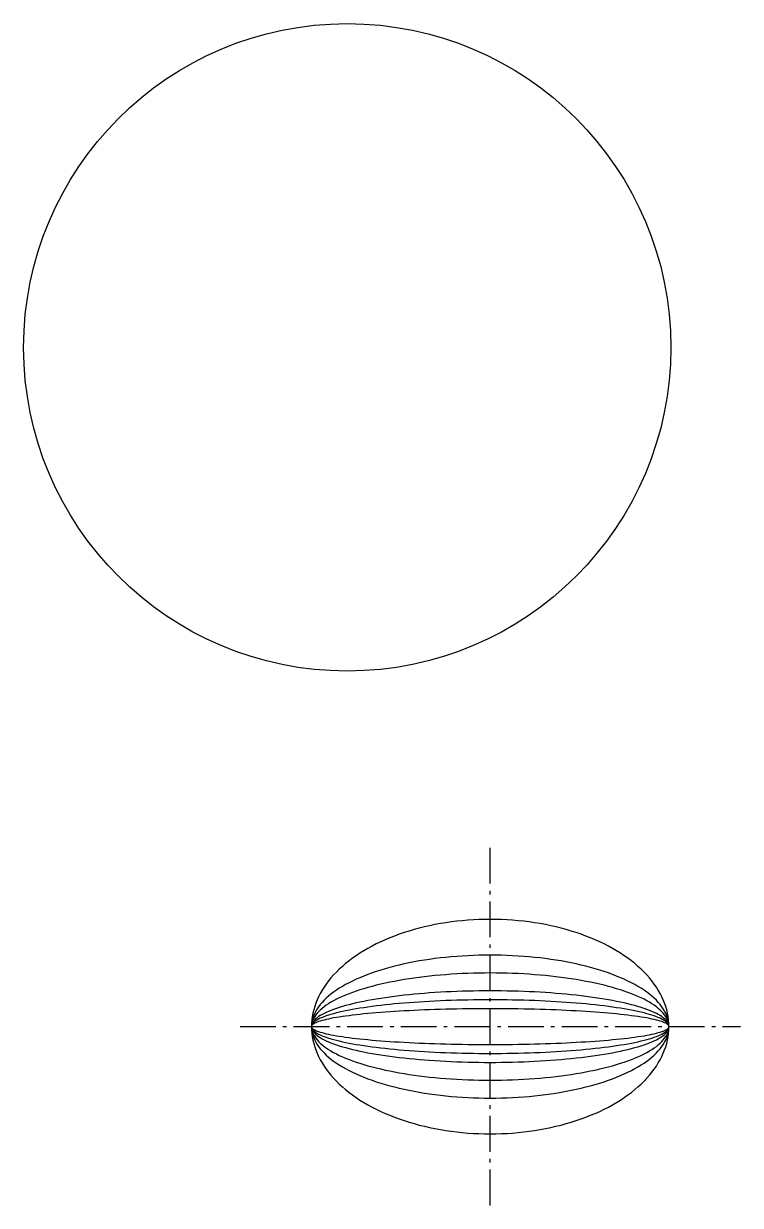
# Model space of a CAD drawing. Extents: x -13.1 to 45, y -5 to 28.1.
# Drawn here: x -13.06 to 7, y -5 to 28.06 of the extents above; entities that cross this region are included whole.
import ezdxf

# ---------------------------------------------------------------- set-up
doc = ezdxf.new("R2010")
doc.units = 0
doc.header["$MEASUREMENT"] = 0
doc.linetypes.add('DASHDOT', pattern=[1.4, 1, -0.2, 0, -0.2])
doc.layers.get('0').update_dxf_attribs({"linetype": 'CONTINUOUS'})

msp = doc.modelspace()

# ---------------------------------------------------------------- linework, layer by layer
at = {"color": 2, "linetype": 'DASHDOT'}
msp.add_line((0, -5), (0, 5), dxfattribs=at)
at = {"color": 1, "linetype": 'DASHDOT'}
msp.add_line((-7, 0), (7, 0), dxfattribs=at)
for points in [[(5, 0, 0), (4.998, 0.094, 0), (4.99, 0.188, 0), (4.978, 0.282, 0), (4.961, 0.376, 0), (4.938, 0.469, 0), (4.911, 0.562, 0), (4.88, 0.654, 0), (4.843, 0.746, 0), (4.801, 0.837, 0), (4.755, 0.927, 0), (4.704, 1.016, 0), (4.649, 1.104, 0), (4.589, 1.191, 0), (4.524, 1.277, 0), (4.455, 1.362, 0), (4.382, 1.445, 0), (4.304, 1.527, 0), (4.222, 1.607, 0), (4.135, 1.686, 0), (4.045, 1.763, 0), (3.951, 1.839, 0), (3.853, 1.912, 0), (3.751, 1.984, 0), (3.645, 2.054, 0), (3.536, 2.121, 0), (3.423, 2.187, 0), (3.307, 2.25, 0), (3.187, 2.312, 0), (3.065, 2.37, 0), (2.939, 2.427, 0), (2.81, 2.481, 0), (2.679, 2.533, 0), (2.545, 2.582, 0), (2.409, 2.629, 0), (2.27, 2.673, 0), (2.129, 2.714, 0), (1.986, 2.753, 0), (1.841, 2.789, 0), (1.694, 2.823, 0), (1.545, 2.853, 0), (1.395, 2.881, 0), (1.243, 2.906, 0), (1.091, 2.928, 0), (0.937, 2.947, 0), (0.782, 2.963, 0), (0.627, 2.976, 0), (0.471, 2.987, 0), (0.314, 2.994, 0), (0.157, 2.999, 0), (0, 3, 0), (-0.157, 2.999, 0), (-0.314, 2.994, 0), (-0.471, 2.987, 0), (-0.627, 2.976, 0), (-0.782, 2.963, 0), (-0.937, 2.947, 0), (-1.091, 2.928, 0), (-1.243, 2.906, 0), (-1.395, 2.881, 0), (-1.545, 2.853, 0), (-1.694, 2.823, 0), (-1.841, 2.789, 0), (-1.986, 2.753, 0), (-2.129, 2.714, 0), (-2.27, 2.673, 0), (-2.409, 2.629, 0), (-2.545, 2.582, 0), (-2.679, 2.533, 0), (-2.81, 2.481, 0), (-2.939, 2.427, 0), (-3.065, 2.37, 0), (-3.187, 2.312, 0), (-3.307, 2.25, 0), (-3.423, 2.187, 0), (-3.536, 2.121, 0), (-3.645, 2.054, 0), (-3.751, 1.984, 0), (-3.853, 1.912, 0), (-3.951, 1.839, 0), (-4.045, 1.763, 0), (-4.135, 1.686, 0), (-4.222, 1.607, 0), (-4.304, 1.527, 0), (-4.382, 1.445, 0), (-4.455, 1.362, 0), (-4.524, 1.277, 0), (-4.589, 1.191, 0), (-4.649, 1.104, 0), (-4.704, 1.016, 0), (-4.755, 0.927, 0), (-4.801, 0.837, 0), (-4.843, 0.746, 0), (-4.88, 0.654, 0), (-4.911, 0.562, 0), (-4.938, 0.469, 0), (-4.961, 0.376, 0), (-4.978, 0.282, 0), (-4.99, 0.188, 0), (-4.998, 0.094, 0), (-5, 0, 0), (-4.998, -0.094, 0), (-4.99, -0.188, 0), (-4.978, -0.282, 0), (-4.961, -0.376, 0), (-4.938, -0.469, 0), (-4.911, -0.562, 0), (-4.88, -0.654, 0), (-4.843, -0.746, 0), (-4.801, -0.837, 0), (-4.755, -0.927, 0), (-4.704, -1.016, 0), (-4.649, -1.104, 0), (-4.589, -1.191, 0), (-4.524, -1.277, 0), (-4.455, -1.362, 0), (-4.382, -1.445, 0), (-4.304, -1.527, 0), (-4.222, -1.607, 0), (-4.135, -1.686, 0), (-4.045, -1.763, 0), (-3.951, -1.839, 0), (-3.853, -1.912, 0), (-3.751, -1.984, 0), (-3.645, -2.054, 0), (-3.536, -2.121, 0), (-3.423, -2.187, 0), (-3.307, -2.25, 0), (-3.187, -2.312, 0), (-3.065, -2.37, 0), (-2.939, -2.427, 0), (-2.81, -2.481, 0), (-2.679, -2.533, 0), (-2.545, -2.582, 0), (-2.409, -2.629, 0), (-2.27, -2.673, 0), (-2.129, -2.714, 0), (-1.986, -2.753, 0), (-1.841, -2.789, 0), (-1.694, -2.823, 0), (-1.545, -2.853, 0), (-1.395, -2.881, 0), (-1.243, -2.906, 0), (-1.091, -2.928, 0), (-0.937, -2.947, 0), (-0.782, -2.963, 0), (-0.627, -2.976, 0), (-0.471, -2.987, 0), (-0.314, -2.994, 0), (-0.157, -2.999, 0), (0, -3, 0), (0.157, -2.999, 0), (0.314, -2.994, 0), (0.471, -2.987, 0), (0.627, -2.976, 0), (0.782, -2.963, 0), (0.937, -2.947, 0), (1.091, -2.928, 0), (1.243, -2.906, 0), (1.395, -2.881, 0), (1.545, -2.853, 0), (1.694, -2.823, 0), (1.841, -2.789, 0), (1.986, -2.753, 0), (2.129, -2.714, 0), (2.27, -2.673, 0), (2.409, -2.629, 0), (2.545, -2.582, 0), (2.679, -2.533, 0), (2.81, -2.481, 0), (2.939, -2.427, 0), (3.065, -2.37, 0), (3.187, -2.312, 0), (3.307, -2.25, 0), (3.423, -2.187, 0), (3.536, -2.121, 0), (3.645, -2.054, 0), (3.751, -1.984, 0), (3.853, -1.912, 0), (3.951, -1.839, 0), (4.045, -1.763, 0), (4.135, -1.686, 0), (4.222, -1.607, 0), (4.304, -1.527, 0), (4.382, -1.445, 0), (4.455, -1.362, 0), (4.524, -1.277, 0), (4.589, -1.191, 0), (4.649, -1.104, 0), (4.704, -1.016, 0), (4.755, -0.927, 0), (4.801, -0.837, 0), (4.843, -0.746, 0), (4.88, -0.654, 0), (4.911, -0.562, 0), (4.938, -0.469, 0), (4.961, -0.376, 0), (4.978, -0.282, 0), (4.99, -0.188, 0), (4.998, -0.094, 0)], [(5, 0, 0), (4.998, 0.063, 0), (4.99, 0.126, 0), (4.978, 0.188, 0), (4.961, 0.251, 0), (4.938, 0.313, 0), (4.911, 0.375, 0), (4.88, 0.436, 0), (4.843, 0.497, 0), (4.801, 0.558, 0), (4.755, 0.618, 0), (4.704, 0.677, 0), (4.649, 0.736, 0), (4.589, 0.794, 0), (4.524, 0.852, 0), (4.455, 0.908, 0), (4.382, 0.964, 0), (4.304, 1.018, 0), (4.222, 1.072, 0), (4.135, 1.124, 0), (4.045, 1.176, 0), (3.951, 1.226, 0), (3.853, 1.275, 0), (3.751, 1.323, 0), (3.645, 1.369, 0), (3.536, 1.414, 0), (3.423, 1.458, 0), (3.307, 1.5, 0), (3.187, 1.541, 0), (3.065, 1.58, 0), (2.939, 1.618, 0), (2.81, 1.654, 0), (2.679, 1.689, 0), (2.545, 1.721, 0), (2.409, 1.753, 0), (2.27, 1.782, 0), (2.129, 1.81, 0), (1.986, 1.836, 0), (1.841, 1.86, 0), (1.694, 1.882, 0), (1.545, 1.902, 0), (1.395, 1.921, 0), (1.243, 1.937, 0), (1.091, 1.952, 0), (0.937, 1.965, 0), (0.782, 1.975, 0), (0.627, 1.984, 0), (0.471, 1.991, 0), (0.314, 1.996, 0), (0.157, 1.999, 0), (0, 2, 0), (-0.157, 1.999, 0), (-0.314, 1.996, 0), (-0.471, 1.991, 0), (-0.627, 1.984, 0), (-0.782, 1.975, 0), (-0.937, 1.965, 0), (-1.091, 1.952, 0), (-1.243, 1.937, 0), (-1.395, 1.921, 0), (-1.545, 1.902, 0), (-1.694, 1.882, 0), (-1.841, 1.86, 0), (-1.986, 1.836, 0), (-2.129, 1.81, 0), (-2.27, 1.782, 0), (-2.409, 1.753, 0), (-2.545, 1.721, 0), (-2.679, 1.689, 0), (-2.81, 1.654, 0), (-2.939, 1.618, 0), (-3.065, 1.58, 0), (-3.187, 1.541, 0), (-3.307, 1.5, 0), (-3.423, 1.458, 0), (-3.536, 1.414, 0), (-3.645, 1.369, 0), (-3.751, 1.323, 0), (-3.853, 1.275, 0), (-3.951, 1.226, 0), (-4.045, 1.176, 0), (-4.135, 1.124, 0), (-4.222, 1.072, 0), (-4.304, 1.018, 0), (-4.382, 0.964, 0), (-4.455, 0.908, 0), (-4.524, 0.852, 0), (-4.589, 0.794, 0), (-4.649, 0.736, 0), (-4.704, 0.677, 0), (-4.755, 0.618, 0), (-4.801, 0.558, 0), (-4.843, 0.497, 0), (-4.88, 0.436, 0), (-4.911, 0.375, 0), (-4.938, 0.313, 0), (-4.961, 0.251, 0), (-4.978, 0.188, 0), (-4.99, 0.126, 0), (-4.998, 0.063, 0), (-5, 0, 0), (-4.998, -0.063, 0), (-4.99, -0.126, 0), (-4.978, -0.188, 0), (-4.961, -0.251, 0), (-4.938, -0.313, 0), (-4.911, -0.375, 0), (-4.88, -0.436, 0), (-4.843, -0.497, 0), (-4.801, -0.558, 0), (-4.755, -0.618, 0), (-4.704, -0.677, 0), (-4.649, -0.736, 0), (-4.589, -0.794, 0), (-4.524, -0.852, 0), (-4.455, -0.908, 0), (-4.382, -0.964, 0), (-4.304, -1.018, 0), (-4.222, -1.072, 0), (-4.135, -1.124, 0), (-4.045, -1.176, 0), (-3.951, -1.226, 0), (-3.853, -1.275, 0), (-3.751, -1.323, 0), (-3.645, -1.369, 0), (-3.536, -1.414, 0), (-3.423, -1.458, 0), (-3.307, -1.5, 0), (-3.187, -1.541, 0), (-3.065, -1.58, 0), (-2.939, -1.618, 0), (-2.81, -1.654, 0), (-2.679, -1.689, 0), (-2.545, -1.721, 0), (-2.409, -1.753, 0), (-2.27, -1.782, 0), (-2.129, -1.81, 0), (-1.986, -1.836, 0), (-1.841, -1.86, 0), (-1.694, -1.882, 0), (-1.545, -1.902, 0), (-1.395, -1.921, 0), (-1.243, -1.937, 0), (-1.091, -1.952, 0), (-0.937, -1.965, 0), (-0.782, -1.975, 0), (-0.627, -1.984, 0), (-0.471, -1.991, 0), (-0.314, -1.996, 0), (-0.157, -1.999, 0), (0, -2, 0), (0.157, -1.999, 0), (0.314, -1.996, 0), (0.471, -1.991, 0), (0.627, -1.984, 0), (0.782, -1.975, 0), (0.937, -1.965, 0), (1.091, -1.952, 0), (1.243, -1.937, 0), (1.395, -1.921, 0), (1.545, -1.902, 0), (1.694, -1.882, 0), (1.841, -1.86, 0), (1.986, -1.836, 0), (2.129, -1.81, 0), (2.27, -1.782, 0), (2.409, -1.753, 0), (2.545, -1.721, 0), (2.679, -1.689, 0), (2.81, -1.654, 0), (2.939, -1.618, 0), (3.065, -1.58, 0), (3.187, -1.541, 0), (3.307, -1.5, 0), (3.423, -1.458, 0), (3.536, -1.414, 0), (3.645, -1.369, 0), (3.751, -1.323, 0), (3.853, -1.275, 0), (3.951, -1.226, 0), (4.045, -1.176, 0), (4.135, -1.124, 0), (4.222, -1.072, 0), (4.304, -1.018, 0), (4.382, -0.964, 0), (4.455, -0.908, 0), (4.524, -0.852, 0), (4.589, -0.794, 0), (4.649, -0.736, 0), (4.704, -0.677, 0), (4.755, -0.618, 0), (4.801, -0.558, 0), (4.843, -0.497, 0), (4.88, -0.436, 0), (4.911, -0.375, 0), (4.938, -0.313, 0), (4.961, -0.251, 0), (4.978, -0.188, 0), (4.99, -0.126, 0), (4.998, -0.063, 0)], [(5, 0, 0), (4.998, 0.047, 0), (4.99, 0.094, 0), (4.978, 0.141, 0), (4.961, 0.188, 0), (4.938, 0.235, 0), (4.911, 0.281, 0), (4.88, 0.327, 0), (4.843, 0.373, 0), (4.801, 0.418, 0), (4.755, 0.464, 0), (4.704, 0.508, 0), (4.649, 0.552, 0), (4.589, 0.596, 0), (4.524, 0.639, 0), (4.455, 0.681, 0), (4.382, 0.723, 0), (4.304, 0.764, 0), (4.222, 0.804, 0), (4.135, 0.843, 0), (4.045, 0.882, 0), (3.951, 0.919, 0), (3.853, 0.956, 0), (3.751, 0.992, 0), (3.645, 1.027, 0), (3.536, 1.061, 0), (3.423, 1.093, 0), (3.307, 1.125, 0), (3.187, 1.156, 0), (3.065, 1.185, 0), (2.939, 1.214, 0), (2.81, 1.241, 0), (2.679, 1.266, 0), (2.545, 1.291, 0), (2.409, 1.314, 0), (2.27, 1.337, 0), (2.129, 1.357, 0), (1.986, 1.377, 0), (1.841, 1.395, 0), (1.694, 1.411, 0), (1.545, 1.427, 0), (1.395, 1.44, 0), (1.243, 1.453, 0), (1.091, 1.464, 0), (0.937, 1.473, 0), (0.782, 1.482, 0), (0.627, 1.488, 0), (0.471, 1.493, 0), (0.314, 1.497, 0), (0.157, 1.499, 0), (0, 1.5, 0), (-0.157, 1.499, 0), (-0.314, 1.497, 0), (-0.471, 1.493, 0), (-0.627, 1.488, 0), (-0.782, 1.482, 0), (-0.937, 1.473, 0), (-1.091, 1.464, 0), (-1.243, 1.453, 0), (-1.395, 1.44, 0), (-1.545, 1.427, 0), (-1.694, 1.411, 0), (-1.841, 1.395, 0), (-1.986, 1.377, 0), (-2.129, 1.357, 0), (-2.27, 1.337, 0), (-2.409, 1.314, 0), (-2.545, 1.291, 0), (-2.679, 1.266, 0), (-2.81, 1.241, 0), (-2.939, 1.214, 0), (-3.065, 1.185, 0), (-3.187, 1.156, 0), (-3.307, 1.125, 0), (-3.423, 1.093, 0), (-3.536, 1.061, 0), (-3.645, 1.027, 0), (-3.751, 0.992, 0), (-3.853, 0.956, 0), (-3.951, 0.919, 0), (-4.045, 0.882, 0), (-4.135, 0.843, 0), (-4.222, 0.804, 0), (-4.304, 0.764, 0), (-4.382, 0.723, 0), (-4.455, 0.681, 0), (-4.524, 0.639, 0), (-4.589, 0.596, 0), (-4.649, 0.552, 0), (-4.704, 0.508, 0), (-4.755, 0.464, 0), (-4.801, 0.418, 0), (-4.843, 0.373, 0), (-4.88, 0.327, 0), (-4.911, 0.281, 0), (-4.938, 0.235, 0), (-4.961, 0.188, 0), (-4.978, 0.141, 0), (-4.99, 0.094, 0), (-4.998, 0.047, 0), (-5, 0, 0), (-4.998, -0.047, 0), (-4.99, -0.094, 0), (-4.978, -0.141, 0), (-4.961, -0.188, 0), (-4.938, -0.235, 0), (-4.911, -0.281, 0), (-4.88, -0.327, 0), (-4.843, -0.373, 0), (-4.801, -0.418, 0), (-4.755, -0.464, 0), (-4.704, -0.508, 0), (-4.649, -0.552, 0), (-4.589, -0.596, 0), (-4.524, -0.639, 0), (-4.455, -0.681, 0), (-4.382, -0.723, 0), (-4.304, -0.764, 0), (-4.222, -0.804, 0), (-4.135, -0.843, 0), (-4.045, -0.882, 0), (-3.951, -0.919, 0), (-3.853, -0.956, 0), (-3.751, -0.992, 0), (-3.645, -1.027, 0), (-3.536, -1.061, 0), (-3.423, -1.093, 0), (-3.307, -1.125, 0), (-3.187, -1.156, 0), (-3.065, -1.185, 0), (-2.939, -1.214, 0), (-2.81, -1.241, 0), (-2.679, -1.266, 0), (-2.545, -1.291, 0), (-2.409, -1.314, 0), (-2.27, -1.337, 0), (-2.129, -1.357, 0), (-1.986, -1.377, 0), (-1.841, -1.395, 0), (-1.694, -1.411, 0), (-1.545, -1.427, 0), (-1.395, -1.44, 0), (-1.243, -1.453, 0), (-1.091, -1.464, 0), (-0.937, -1.473, 0), (-0.782, -1.482, 0), (-0.627, -1.488, 0), (-0.471, -1.493, 0), (-0.314, -1.497, 0), (-0.157, -1.499, 0), (0, -1.5, 0), (0.157, -1.499, 0), (0.314, -1.497, 0), (0.471, -1.493, 0), (0.627, -1.488, 0), (0.782, -1.482, 0), (0.937, -1.473, 0), (1.091, -1.464, 0), (1.243, -1.453, 0), (1.395, -1.44, 0), (1.545, -1.427, 0), (1.694, -1.411, 0), (1.841, -1.395, 0), (1.986, -1.377, 0), (2.129, -1.357, 0), (2.27, -1.337, 0), (2.409, -1.314, 0), (2.545, -1.291, 0), (2.679, -1.266, 0), (2.81, -1.241, 0), (2.939, -1.214, 0), (3.065, -1.185, 0), (3.187, -1.156, 0), (3.307, -1.125, 0), (3.423, -1.093, 0), (3.536, -1.061, 0), (3.645, -1.027, 0), (3.751, -0.992, 0), (3.853, -0.956, 0), (3.951, -0.919, 0), (4.045, -0.882, 0), (4.135, -0.843, 0), (4.222, -0.804, 0), (4.304, -0.764, 0), (4.382, -0.723, 0), (4.455, -0.681, 0), (4.524, -0.639, 0), (4.589, -0.596, 0), (4.649, -0.552, 0), (4.704, -0.508, 0), (4.755, -0.464, 0), (4.801, -0.418, 0), (4.843, -0.373, 0), (4.88, -0.327, 0), (4.911, -0.281, 0), (4.938, -0.235, 0), (4.961, -0.188, 0), (4.978, -0.141, 0), (4.99, -0.094, 0), (4.998, -0.047, 0)], [(5, 0, 0), (4.998, 0.031, 0), (4.99, 0.063, 0), (4.978, 0.094, 0), (4.961, 0.125, 0), (4.938, 0.156, 0), (4.911, 0.187, 0), (4.88, 0.218, 0), (4.843, 0.249, 0), (4.801, 0.279, 0), (4.755, 0.309, 0), (4.704, 0.339, 0), (4.649, 0.368, 0), (4.589, 0.397, 0), (4.524, 0.426, 0), (4.455, 0.454, 0), (4.382, 0.482, 0), (4.304, 0.509, 0), (4.222, 0.536, 0), (4.135, 0.562, 0), (4.045, 0.588, 0), (3.951, 0.613, 0), (3.853, 0.637, 0), (3.751, 0.661, 0), (3.645, 0.685, 0), (3.536, 0.707, 0), (3.423, 0.729, 0), (3.307, 0.75, 0), (3.187, 0.771, 0), (3.065, 0.79, 0), (2.939, 0.809, 0), (2.81, 0.827, 0), (2.679, 0.844, 0), (2.545, 0.861, 0), (2.409, 0.876, 0), (2.27, 0.891, 0), (2.129, 0.905, 0), (1.986, 0.918, 0), (1.841, 0.93, 0), (1.694, 0.941, 0), (1.545, 0.951, 0), (1.395, 0.96, 0), (1.243, 0.969, 0), (1.091, 0.976, 0), (0.937, 0.982, 0), (0.782, 0.988, 0), (0.627, 0.992, 0), (0.471, 0.996, 0), (0.314, 0.998, 0), (0.157, 1, 0), (0, 1, 0), (-0.157, 1, 0), (-0.314, 0.998, 0), (-0.471, 0.996, 0), (-0.627, 0.992, 0), (-0.782, 0.988, 0), (-0.937, 0.982, 0), (-1.091, 0.976, 0), (-1.243, 0.969, 0), (-1.395, 0.96, 0), (-1.545, 0.951, 0), (-1.694, 0.941, 0), (-1.841, 0.93, 0), (-1.986, 0.918, 0), (-2.129, 0.905, 0), (-2.27, 0.891, 0), (-2.409, 0.876, 0), (-2.545, 0.861, 0), (-2.679, 0.844, 0), (-2.81, 0.827, 0), (-2.939, 0.809, 0), (-3.065, 0.79, 0), (-3.187, 0.771, 0), (-3.307, 0.75, 0), (-3.423, 0.729, 0), (-3.536, 0.707, 0), (-3.645, 0.685, 0), (-3.751, 0.661, 0), (-3.853, 0.637, 0), (-3.951, 0.613, 0), (-4.045, 0.588, 0), (-4.135, 0.562, 0), (-4.222, 0.536, 0), (-4.304, 0.509, 0), (-4.382, 0.482, 0), (-4.455, 0.454, 0), (-4.524, 0.426, 0), (-4.589, 0.397, 0), (-4.649, 0.368, 0), (-4.704, 0.339, 0), (-4.755, 0.309, 0), (-4.801, 0.279, 0), (-4.843, 0.249, 0), (-4.88, 0.218, 0), (-4.911, 0.187, 0), (-4.938, 0.156, 0), (-4.961, 0.125, 0), (-4.978, 0.094, 0), (-4.99, 0.063, 0), (-4.998, 0.031, 0), (-5, 0, 0), (-4.998, -0.031, 0), (-4.99, -0.063, 0), (-4.978, -0.094, 0), (-4.961, -0.125, 0), (-4.938, -0.156, 0), (-4.911, -0.187, 0), (-4.88, -0.218, 0), (-4.843, -0.249, 0), (-4.801, -0.279, 0), (-4.755, -0.309, 0), (-4.704, -0.339, 0), (-4.649, -0.368, 0), (-4.589, -0.397, 0), (-4.524, -0.426, 0), (-4.455, -0.454, 0), (-4.382, -0.482, 0), (-4.304, -0.509, 0), (-4.222, -0.536, 0), (-4.135, -0.562, 0), (-4.045, -0.588, 0), (-3.951, -0.613, 0), (-3.853, -0.637, 0), (-3.751, -0.661, 0), (-3.645, -0.685, 0), (-3.536, -0.707, 0), (-3.423, -0.729, 0), (-3.307, -0.75, 0), (-3.187, -0.771, 0), (-3.065, -0.79, 0), (-2.939, -0.809, 0), (-2.81, -0.827, 0), (-2.679, -0.844, 0), (-2.545, -0.861, 0), (-2.409, -0.876, 0), (-2.27, -0.891, 0), (-2.129, -0.905, 0), (-1.986, -0.918, 0), (-1.841, -0.93, 0), (-1.694, -0.941, 0), (-1.545, -0.951, 0), (-1.395, -0.96, 0), (-1.243, -0.969, 0), (-1.091, -0.976, 0), (-0.937, -0.982, 0), (-0.782, -0.988, 0), (-0.627, -0.992, 0), (-0.471, -0.996, 0), (-0.314, -0.998, 0), (-0.157, -1, 0), (0, -1, 0), (0.157, -1, 0), (0.314, -0.998, 0), (0.471, -0.996, 0), (0.627, -0.992, 0), (0.782, -0.988, 0), (0.937, -0.982, 0), (1.091, -0.976, 0), (1.243, -0.969, 0), (1.395, -0.96, 0), (1.545, -0.951, 0), (1.694, -0.941, 0), (1.841, -0.93, 0), (1.986, -0.918, 0), (2.129, -0.905, 0), (2.27, -0.891, 0), (2.409, -0.876, 0), (2.545, -0.861, 0), (2.679, -0.844, 0), (2.81, -0.827, 0), (2.939, -0.809, 0), (3.065, -0.79, 0), (3.187, -0.771, 0), (3.307, -0.75, 0), (3.423, -0.729, 0), (3.536, -0.707, 0), (3.645, -0.685, 0), (3.751, -0.661, 0), (3.853, -0.637, 0), (3.951, -0.613, 0), (4.045, -0.588, 0), (4.135, -0.562, 0), (4.222, -0.536, 0), (4.304, -0.509, 0), (4.382, -0.482, 0), (4.455, -0.454, 0), (4.524, -0.426, 0), (4.589, -0.397, 0), (4.649, -0.368, 0), (4.704, -0.339, 0), (4.755, -0.309, 0), (4.801, -0.279, 0), (4.843, -0.249, 0), (4.88, -0.218, 0), (4.911, -0.187, 0), (4.938, -0.156, 0), (4.961, -0.125, 0), (4.978, -0.094, 0), (4.99, -0.063, 0), (4.998, -0.031, 0)], [(5, 0, 0), (4.998, 0.024, 0), (4.99, 0.047, 0), (4.978, 0.071, 0), (4.961, 0.094, 0), (4.938, 0.117, 0), (4.911, 0.141, 0), (4.88, 0.164, 0), (4.843, 0.187, 0), (4.801, 0.209, 0), (4.755, 0.232, 0), (4.704, 0.254, 0), (4.649, 0.276, 0), (4.589, 0.298, 0), (4.524, 0.319, 0), (4.455, 0.34, 0), (4.382, 0.361, 0), (4.304, 0.382, 0), (4.222, 0.402, 0), (4.135, 0.422, 0), (4.045, 0.441, 0), (3.951, 0.46, 0), (3.853, 0.478, 0), (3.751, 0.496, 0), (3.645, 0.513, 0), (3.536, 0.53, 0), (3.423, 0.547, 0), (3.307, 0.563, 0), (3.187, 0.578, 0), (3.065, 0.593, 0), (2.939, 0.607, 0), (2.81, 0.62, 0), (2.679, 0.633, 0), (2.545, 0.646, 0), (2.409, 0.657, 0), (2.27, 0.668, 0), (2.129, 0.679, 0), (1.986, 0.688, 0), (1.841, 0.697, 0), (1.694, 0.706, 0), (1.545, 0.713, 0), (1.395, 0.72, 0), (1.243, 0.726, 0), (1.091, 0.732, 0), (0.937, 0.737, 0), (0.782, 0.741, 0), (0.627, 0.744, 0), (0.471, 0.747, 0), (0.314, 0.749, 0), (0.157, 0.75, 0), (0, 0.75, 0), (-0.157, 0.75, 0), (-0.314, 0.749, 0), (-0.471, 0.747, 0), (-0.627, 0.744, 0), (-0.782, 0.741, 0), (-0.937, 0.737, 0), (-1.091, 0.732, 0), (-1.243, 0.726, 0), (-1.395, 0.72, 0), (-1.545, 0.713, 0), (-1.694, 0.706, 0), (-1.841, 0.697, 0), (-1.986, 0.688, 0), (-2.129, 0.679, 0), (-2.27, 0.668, 0), (-2.409, 0.657, 0), (-2.545, 0.646, 0), (-2.679, 0.633, 0), (-2.81, 0.62, 0), (-2.939, 0.607, 0), (-3.065, 0.593, 0), (-3.187, 0.578, 0), (-3.307, 0.563, 0), (-3.423, 0.547, 0), (-3.536, 0.53, 0), (-3.645, 0.513, 0), (-3.751, 0.496, 0), (-3.853, 0.478, 0), (-3.951, 0.46, 0), (-4.045, 0.441, 0), (-4.135, 0.422, 0), (-4.222, 0.402, 0), (-4.304, 0.382, 0), (-4.382, 0.361, 0), (-4.455, 0.34, 0), (-4.524, 0.319, 0), (-4.589, 0.298, 0), (-4.649, 0.276, 0), (-4.704, 0.254, 0), (-4.755, 0.232, 0), (-4.801, 0.209, 0), (-4.843, 0.187, 0), (-4.88, 0.164, 0), (-4.911, 0.141, 0), (-4.938, 0.117, 0), (-4.961, 0.094, 0), (-4.978, 0.071, 0), (-4.99, 0.047, 0), (-4.998, 0.024, 0), (-5, 0, 0), (-4.998, -0.024, 0), (-4.99, -0.047, 0), (-4.978, -0.071, 0), (-4.961, -0.094, 0), (-4.938, -0.117, 0), (-4.911, -0.141, 0), (-4.88, -0.164, 0), (-4.843, -0.187, 0), (-4.801, -0.209, 0), (-4.755, -0.232, 0), (-4.704, -0.254, 0), (-4.649, -0.276, 0), (-4.589, -0.298, 0), (-4.524, -0.319, 0), (-4.455, -0.34, 0), (-4.382, -0.361, 0), (-4.304, -0.382, 0), (-4.222, -0.402, 0), (-4.135, -0.422, 0), (-4.045, -0.441, 0), (-3.951, -0.46, 0), (-3.853, -0.478, 0), (-3.751, -0.496, 0), (-3.645, -0.513, 0), (-3.536, -0.53, 0), (-3.423, -0.547, 0), (-3.307, -0.563, 0), (-3.187, -0.578, 0), (-3.065, -0.593, 0), (-2.939, -0.607, 0), (-2.81, -0.62, 0), (-2.679, -0.633, 0), (-2.545, -0.646, 0), (-2.409, -0.657, 0), (-2.27, -0.668, 0), (-2.129, -0.679, 0), (-1.986, -0.688, 0), (-1.841, -0.697, 0), (-1.694, -0.706, 0), (-1.545, -0.713, 0), (-1.395, -0.72, 0), (-1.243, -0.726, 0), (-1.091, -0.732, 0), (-0.937, -0.737, 0), (-0.782, -0.741, 0), (-0.627, -0.744, 0), (-0.471, -0.747, 0), (-0.314, -0.749, 0), (-0.157, -0.75, 0), (0, -0.75, 0), (0.157, -0.75, 0), (0.314, -0.749, 0), (0.471, -0.747, 0), (0.627, -0.744, 0), (0.782, -0.741, 0), (0.937, -0.737, 0), (1.091, -0.732, 0), (1.243, -0.726, 0), (1.395, -0.72, 0), (1.545, -0.713, 0), (1.694, -0.706, 0), (1.841, -0.697, 0), (1.986, -0.688, 0), (2.129, -0.679, 0), (2.27, -0.668, 0), (2.409, -0.657, 0), (2.545, -0.646, 0), (2.679, -0.633, 0), (2.81, -0.62, 0), (2.939, -0.607, 0), (3.065, -0.593, 0), (3.187, -0.578, 0), (3.307, -0.563, 0), (3.423, -0.547, 0), (3.536, -0.53, 0), (3.645, -0.513, 0), (3.751, -0.496, 0), (3.853, -0.478, 0), (3.951, -0.46, 0), (4.045, -0.441, 0), (4.135, -0.422, 0), (4.222, -0.402, 0), (4.304, -0.382, 0), (4.382, -0.361, 0), (4.455, -0.34, 0), (4.524, -0.319, 0), (4.589, -0.298, 0), (4.649, -0.276, 0), (4.704, -0.254, 0), (4.755, -0.232, 0), (4.801, -0.209, 0), (4.843, -0.187, 0), (4.88, -0.164, 0), (4.911, -0.141, 0), (4.938, -0.117, 0), (4.961, -0.094, 0), (4.978, -0.071, 0), (4.99, -0.047, 0), (4.998, -0.024, 0)], [(5, 0, 0), (4.998, 0.016, 0), (4.99, 0.031, 0), (4.978, 0.047, 0), (4.961, 0.063, 0), (4.938, 0.078, 0), (4.911, 0.094, 0), (4.88, 0.109, 0), (4.843, 0.124, 0), (4.801, 0.139, 0), (4.755, 0.155, 0), (4.704, 0.169, 0), (4.649, 0.184, 0), (4.589, 0.199, 0), (4.524, 0.213, 0), (4.455, 0.227, 0), (4.382, 0.241, 0), (4.304, 0.255, 0), (4.222, 0.268, 0), (4.135, 0.281, 0), (4.045, 0.294, 0), (3.951, 0.306, 0), (3.853, 0.319, 0), (3.751, 0.331, 0), (3.645, 0.342, 0), (3.536, 0.354, 0), (3.423, 0.364, 0), (3.307, 0.375, 0), (3.187, 0.385, 0), (3.065, 0.395, 0), (2.939, 0.405, 0), (2.81, 0.414, 0), (2.679, 0.422, 0), (2.545, 0.43, 0), (2.409, 0.438, 0), (2.27, 0.446, 0), (2.129, 0.452, 0), (1.986, 0.459, 0), (1.841, 0.465, 0), (1.694, 0.47, 0), (1.545, 0.476, 0), (1.395, 0.48, 0), (1.243, 0.484, 0), (1.091, 0.488, 0), (0.937, 0.491, 0), (0.782, 0.494, 0), (0.627, 0.496, 0), (0.471, 0.498, 0), (0.314, 0.499, 0), (0.157, 0.5, 0), (0, 0.5, 0), (-0.157, 0.5, 0), (-0.314, 0.499, 0), (-0.471, 0.498, 0), (-0.627, 0.496, 0), (-0.782, 0.494, 0), (-0.937, 0.491, 0), (-1.091, 0.488, 0), (-1.243, 0.484, 0), (-1.395, 0.48, 0), (-1.545, 0.476, 0), (-1.694, 0.47, 0), (-1.841, 0.465, 0), (-1.986, 0.459, 0), (-2.129, 0.452, 0), (-2.27, 0.446, 0), (-2.409, 0.438, 0), (-2.545, 0.43, 0), (-2.679, 0.422, 0), (-2.81, 0.414, 0), (-2.939, 0.405, 0), (-3.065, 0.395, 0), (-3.187, 0.385, 0), (-3.307, 0.375, 0), (-3.423, 0.364, 0), (-3.536, 0.354, 0), (-3.645, 0.342, 0), (-3.751, 0.331, 0), (-3.853, 0.319, 0), (-3.951, 0.306, 0), (-4.045, 0.294, 0), (-4.135, 0.281, 0), (-4.222, 0.268, 0), (-4.304, 0.255, 0), (-4.382, 0.241, 0), (-4.455, 0.227, 0), (-4.524, 0.213, 0), (-4.589, 0.199, 0), (-4.649, 0.184, 0), (-4.704, 0.169, 0), (-4.755, 0.155, 0), (-4.801, 0.139, 0), (-4.843, 0.124, 0), (-4.88, 0.109, 0), (-4.911, 0.094, 0), (-4.938, 0.078, 0), (-4.961, 0.063, 0), (-4.978, 0.047, 0), (-4.99, 0.031, 0), (-4.998, 0.016, 0), (-5, 0, 0), (-4.998, -0.016, 0), (-4.99, -0.031, 0), (-4.978, -0.047, 0), (-4.961, -0.063, 0), (-4.938, -0.078, 0), (-4.911, -0.094, 0), (-4.88, -0.109, 0), (-4.843, -0.124, 0), (-4.801, -0.139, 0), (-4.755, -0.155, 0), (-4.704, -0.169, 0), (-4.649, -0.184, 0), (-4.589, -0.199, 0), (-4.524, -0.213, 0), (-4.455, -0.227, 0), (-4.382, -0.241, 0), (-4.304, -0.255, 0), (-4.222, -0.268, 0), (-4.135, -0.281, 0), (-4.045, -0.294, 0), (-3.951, -0.306, 0), (-3.853, -0.319, 0), (-3.751, -0.331, 0), (-3.645, -0.342, 0), (-3.536, -0.354, 0), (-3.423, -0.364, 0), (-3.307, -0.375, 0), (-3.187, -0.385, 0), (-3.065, -0.395, 0), (-2.939, -0.405, 0), (-2.81, -0.414, 0), (-2.679, -0.422, 0), (-2.545, -0.43, 0), (-2.409, -0.438, 0), (-2.27, -0.446, 0), (-2.129, -0.452, 0), (-1.986, -0.459, 0), (-1.841, -0.465, 0), (-1.694, -0.47, 0), (-1.545, -0.476, 0), (-1.395, -0.48, 0), (-1.243, -0.484, 0), (-1.091, -0.488, 0), (-0.937, -0.491, 0), (-0.782, -0.494, 0), (-0.627, -0.496, 0), (-0.471, -0.498, 0), (-0.314, -0.499, 0), (-0.157, -0.5, 0), (0, -0.5, 0), (0.157, -0.5, 0), (0.314, -0.499, 0), (0.471, -0.498, 0), (0.627, -0.496, 0), (0.782, -0.494, 0), (0.937, -0.491, 0), (1.091, -0.488, 0), (1.243, -0.484, 0), (1.395, -0.48, 0), (1.545, -0.476, 0), (1.694, -0.47, 0), (1.841, -0.465, 0), (1.986, -0.459, 0), (2.129, -0.452, 0), (2.27, -0.446, 0), (2.409, -0.438, 0), (2.545, -0.43, 0), (2.679, -0.422, 0), (2.81, -0.414, 0), (2.939, -0.405, 0), (3.065, -0.395, 0), (3.187, -0.385, 0), (3.307, -0.375, 0), (3.423, -0.364, 0), (3.536, -0.354, 0), (3.645, -0.342, 0), (3.751, -0.331, 0), (3.853, -0.319, 0), (3.951, -0.306, 0), (4.045, -0.294, 0), (4.135, -0.281, 0), (4.222, -0.268, 0), (4.304, -0.255, 0), (4.382, -0.241, 0), (4.455, -0.227, 0), (4.524, -0.213, 0), (4.589, -0.199, 0), (4.649, -0.184, 0), (4.704, -0.169, 0), (4.755, -0.155, 0), (4.801, -0.139, 0), (4.843, -0.124, 0), (4.88, -0.109, 0), (4.911, -0.094, 0), (4.938, -0.078, 0), (4.961, -0.063, 0), (4.978, -0.047, 0), (4.99, -0.031, 0), (4.998, -0.016, 0)]]:
    msp.add_polyline3d(points, close=True)
at = {"linetype": 'Continuous'}
msp.add_circle((-4, 19), 9.055, dxfattribs=at)

doc.saveas('drawing.dxf')
